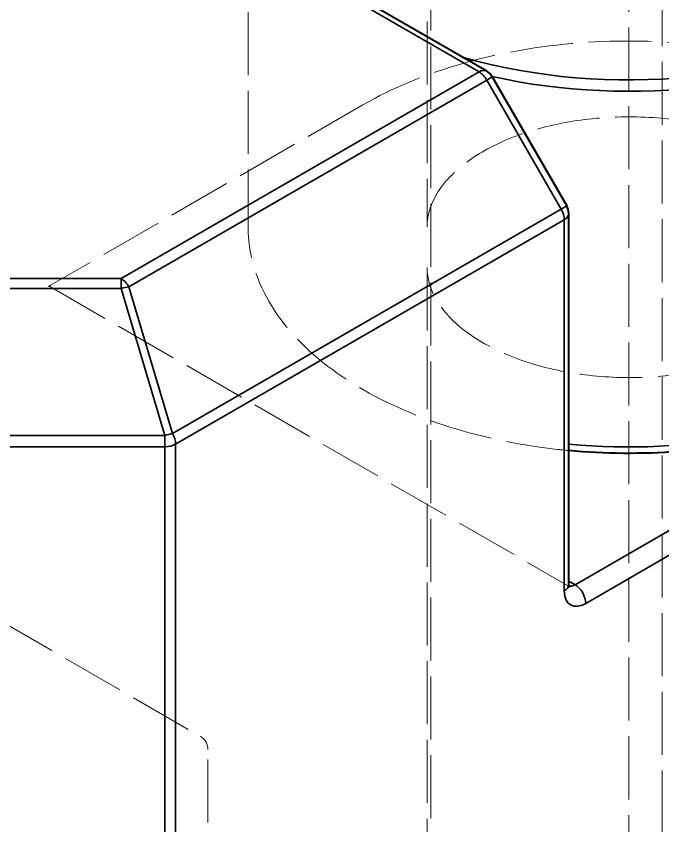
# Model space of a CAD drawing. Header units: millimetres. Extents: x 0 to 3567, y 0 to 2523.
# Drawn here: x 3247.29 to 3252.39, y 2133.15 to 2139.52 of the extents above; entities that cross this region are included whole.
import ezdxf

# ---------------------------------------------------------------- set-up
doc = ezdxf.new("R2010")
doc.units = ezdxf.units.MM
doc.header["$LTSCALE"] = 3
doc.linetypes.add('DASHED', pattern=[0.2067, 0.1654, -0.0413])
for name, color, linetype, lineweight, true_color in [('가려진 것(ISO)', 2, 'DASHED', 18, 0xffff00), ('가시적인 것(ISO)', 3, 'Continuous', 40, 0x00ff00), ('가시적인 좁은 것(ISO)', 3, 'Continuous', 35, 0x00ff00)]:
    doc.layers.add(name, color=color, linetype=linetype, lineweight=lineweight, true_color=true_color)

msp = doc.modelspace()

# ---------------------------------------------------------------- linework, layer by layer
at = {"layer": '가려진 것(ISO)'}
for p, q in [((3252.1206, 2143.1557), (3252.1206, 2125.7875)), ((3250.5306, 2141.3431), (3250.5306, 2137.8648)), ((3250.5606, 2141.1472), (3250.5606, 2127.0381)), ((3252.3824, 2133.0883), (3252.3824, 2140.2409)), ((3249.1206, 2140.1764), (3249.1206, 2137.8648)), ((3250.0241, 2138.8261), (3247.5634, 2137.4054)), ((3250.5306, 2137.5464), (3250.5306, 2130.6389)), ((3247.5634, 2137.3935), (3251.6363, 2135.042)), ((3244.459, 2136.3276), (3248.744, 2133.8536)), ((3248.804, 2128.2139), (3248.804, 2133.7497))]:
    msp.add_line(p, q, dxfattribs=at)
msp.add_arc((3248.684, 2133.7497), 0.12, 0, 60, dxfattribs=at)
for points, knots in [([(3250.0241, 2138.8261), (3250.2557, 2138.9598), (3250.523, 2139.0702), (3251.1016, 2139.2351), (3251.4128, 2139.2898), (3252.0476, 2139.3386), (3252.3711, 2139.333), (3252.9993, 2139.2623), (3253.3038, 2139.1972), (3253.8643, 2139.0129), (3254.1201, 2138.8935), (3254.5567, 2138.61), (3254.7374, 2138.4458), (3254.9985, 2138.0895), (3255.0812, 2137.8977), (3255.1169, 2137.6496), (3255.1206, 2137.598), (3255.1206, 2137.5464)], [4.712389, 4.712389, 4.712389, 4.712389, 5.039156, 5.039156, 5.365194, 5.365194, 5.690352, 5.690352, 6.015605, 6.015605, 6.341865, 6.341865, 6.668388, 6.668388, 6.985864, 6.985864, 7.068583, 7.068583, 7.068583, 7.068583]), ([(3250.5306, 2137.8648), (3250.5306, 2137.9633), (3250.5625, 2138.0631), (3250.6888, 2138.2463), (3250.7737, 2138.3289), (3250.986, 2138.4739), (3251.1109, 2138.5369), (3251.3916, 2138.6388), (3251.5474, 2138.6777), (3251.8743, 2138.7265), (3252.0455, 2138.7362), (3252.385, 2138.7249), (3252.5531, 2138.7038), (3252.868, 2138.6335), (3253.0148, 2138.5845), (3253.2713, 2138.465), (3253.3812, 2138.3948), (3253.5552, 2138.2429), (3253.6188, 2138.1614), (3253.6938, 2138.008), (3253.7106, 2137.9363), (3253.7106, 2137.8648)], [2.356194, 2.356194, 2.356194, 2.356194, 2.735224, 2.735224, 3.058047, 3.058047, 3.365483, 3.365483, 3.674033, 3.674033, 3.984635, 3.984635, 4.295785, 4.295785, 4.605755, 4.605755, 4.913442, 4.913442, 5.222826, 5.222826, 5.497787, 5.497787, 5.497787, 5.497787]), ([(3251.6466, 2136.1042), (3251.6163, 2136.1071), (3251.5861, 2136.1102), (3251.2419, 2136.1489), (3250.9374, 2136.214), (3250.3768, 2136.3984), (3250.121, 2136.5177), (3249.6845, 2136.8012), (3249.5037, 2136.9654), (3249.2426, 2137.3218), (3249.1599, 2137.5136), (3249.1243, 2137.7617), (3249.1206, 2137.8133), (3249.1206, 2137.8648)], [7.229957, 7.229957, 7.229957, 7.229957, 7.261148, 7.261148, 7.586401, 7.586401, 7.912662, 7.912662, 8.239184, 8.239184, 8.55666, 8.55666, 8.63938, 8.63938, 8.63938, 8.63938]), ([(3253.7106, 2137.5464), (3253.7106, 2137.4479), (3253.6787, 2137.3482), (3253.5523, 2137.165), (3253.4675, 2137.0823), (3253.2552, 2136.9374), (3253.1302, 2136.8744), (3252.8495, 2136.7725), (3252.6937, 2136.7336), (3252.3668, 2136.6848), (3252.1956, 2136.6751), (3251.8562, 2136.6864), (3251.688, 2136.7074), (3251.3731, 2136.7777), (3251.2264, 2136.8268), (3250.9699, 2136.9463), (3250.86, 2137.0164), (3250.686, 2137.1683), (3250.6223, 2137.2498), (3250.5474, 2137.4032), (3250.5306, 2137.475), (3250.5306, 2137.5464)], [0.785398, 0.785398, 0.785398, 0.785398, 1.164428, 1.164428, 1.487251, 1.487251, 1.794686, 1.794686, 2.103237, 2.103237, 2.413839, 2.413839, 2.724989, 2.724989, 3.034958, 3.034958, 3.342645, 3.342645, 3.65203, 3.65203, 3.926991, 3.926991, 3.926991, 3.926991]), ([(3247.5634, 2137.3935), (3247.5602, 2137.3953), (3247.5568, 2137.3966), (3247.5511, 2137.3981), (3247.5489, 2137.3983), (3247.5464, 2137.3983), (3247.5463, 2137.3982), (3247.548, 2137.3986), (3247.55, 2137.3991), (3247.5556, 2137.4013), (3247.5592, 2137.403), (3247.5634, 2137.4054)], [3.9269908, 3.9269908, 3.9269908, 3.9269908, 4.0840704, 4.0840704, 4.2411501, 4.2411501, 4.3982297, 4.3982297, 4.5553093, 4.5553093, 4.712389, 4.712389, 4.712389, 4.712389]), ([(3251.6489, 2135.0298), (3251.6488, 2135.03), (3251.6487, 2135.0302), (3251.6477, 2135.0318), (3251.6464, 2135.0337), (3251.6423, 2135.0379), (3251.6394, 2135.0402), (3251.6363, 2135.042)], [3.5220812, 3.5220812, 3.5220812, 3.5220812, 3.6128316, 3.6128316, 3.7699112, 3.7699112, 3.9269908, 3.9269908, 3.9269908, 3.9269908])]:
    msp.add_open_spline(points, degree=3, knots=knots, dxfattribs=at)
at = {"layer": '가시적인 것(ISO)'}
for p, q in [((3250.9999, 2139.0913), (3247.5137, 2141.1041)), ((3251.0438, 2139.0474), (3251.6305, 2138.0312)), ((3251.6466, 2135.0479), (3251.6466, 2137.9712))]:
    msp.add_line(p, q, dxfattribs=at)
for centre, start, end in [((3250.9399, 2138.9874), 30, 60), ((3251.5266, 2137.9712), 0, 30)]:
    msp.add_arc(centre, 0.12, start, end, dxfattribs=at)
for points, knots in [([(3254.217, 2136.5852), (3253.9854, 2136.4514), (3253.7181, 2136.3411), (3253.1395, 2136.1761), (3252.8284, 2136.1215), (3252.224, 2136.075), (3251.932, 2136.0774), (3251.6466, 2136.1042)], [6.2831853, 6.2831853, 6.2831853, 6.2831853, 6.6099527, 6.6099527, 6.9359905, 6.9359905, 7.2299569, 7.2299569, 7.2299569, 7.2299569]), ([(3251.6466, 2135.0479), (3251.6466, 2135.0431), (3251.6469, 2135.0391), (3251.6478, 2135.0332), (3251.6484, 2135.0313), (3251.6488, 2135.03), (3251.6488, 2135.0299), (3251.6489, 2135.0298)], [3.1415927, 3.1415927, 3.1415927, 3.1415927, 3.2986723, 3.2986723, 3.4557519, 3.4557519, 3.5220812, 3.5220812, 3.5220812, 3.5220812])]:
    msp.add_open_spline(points, degree=3, knots=knots, dxfattribs=at)
at = {"layer": '가시적인 좁은 것(ISO)'}
for p, q in [((3250.9399, 2139.0854), (3247.4537, 2141.0982)), ((3248.1209, 2137.4579), (3250.9399, 2139.0854)), ((3248.1809, 2137.3945), (3250.9999, 2139.0221)), ((3251.0438, 2139.0474), (3250.9999, 2139.0221)), ((3250.9999, 2139.0221), (3251.5866, 2138.0059)), ((3248.5246, 2136.238), (3251.5866, 2138.0059)), ((3251.5866, 2138.0059), (3251.6305, 2138.0312)), ((3248.5495, 2136.1544), (3251.6115, 2137.9222)), ((3251.6115, 2134.9989), (3251.6115, 2137.9222)), ((3245.9379, 2137.4579), (3248.1209, 2137.4579)), ((3248.1209, 2137.3802), (3248.1209, 2137.4579)), ((3245.9379, 2137.3802), (3248.1209, 2137.3802)), ((3248.4646, 2136.2237), (3248.1209, 2137.3802)), ((3248.5246, 2136.238), (3248.1809, 2137.3945)), ((3251.6963, 2135.0479), (3254.157, 2136.4686)), ((3251.7812, 2134.901), (3254.2419, 2136.3217)), ((3248.4646, 2136.2237), (3245.5942, 2136.2237)), ((3248.4646, 2136.2237), (3248.4646, 2136.1341)), ((3248.4646, 2136.1341), (3245.5942, 2136.1341)), ((3248.4646, 2122.988), (3248.4646, 2136.1341)), ((3248.5495, 2123.0083), (3248.5495, 2136.1544)), ((3251.6466, 2135.0766), (3251.6963, 2135.0479))]:
    msp.add_line(p, q, dxfattribs=at)
for centre, major_axis, ratio, start_param, end_param in [((3252.1206, 2140.735), (-2.9649, 0), 0.57735, 1.11481, 2.356194), ((3252.1206, 2140.6657), (-3, 0), 0.57735, 1.203303, 2.356194), ((3250.9399, 2138.9874), (0.06, 0.1039), 0.57735, 0, 0.785398), ((3250.9399, 2138.9874), (0.06, -0.1039), 0.57735, 1.570796, 2.356194), ((3251.5266, 2137.9712), (0.06, -0.1039), 0.57735, 0.785398, 1.570796), ((3251.5266, 2137.9712), (0.12, 0), 0.57735, 5.497787, 6.283185), ((3248.1209, 2137.3599), (-0.06, 0.1039), 0.57735, 4.712389, 5.497787), ((3248.1209, 2137.3599), (0.115, 0.0342), 0.162284, 0.974579, 1.522607), ((3252.1206, 2137.8648), (3, 0), 0.57735, 4.553734, 5.497787), ((3248.4646, 2136.2034), (0.115, 0.0342), 0.162284, 0.974579, 1.522607), ((3248.4646, 2136.2034), (0.06, -0.1039), 0.57735, 0.785398, 1.570796), ((3248.4646, 2136.2034), (-0.12, 0), 0.57735, 1.570796, 2.356194), ((3251.5266, 2135.0479), (0.12, 0), 0.57735, 5.497787, 6.283185), ((3251.6963, 2135.1459), (-0.06, -0.1039), 0.57735, 0.167906, 0.785398), ((3251.6963, 2134.95), (-0.06, 0.1039), 0.57735, 3.926991, 5.497787), ((3251.7812, 2135.0969), (-0.12, -0.2078), 0.57735, 5.497787, 7.068583)]:
    msp.add_ellipse(centre, major_axis=major_axis, ratio=ratio, start_param=start_param, end_param=end_param, dxfattribs=at)

doc.saveas('drawing.dxf')
